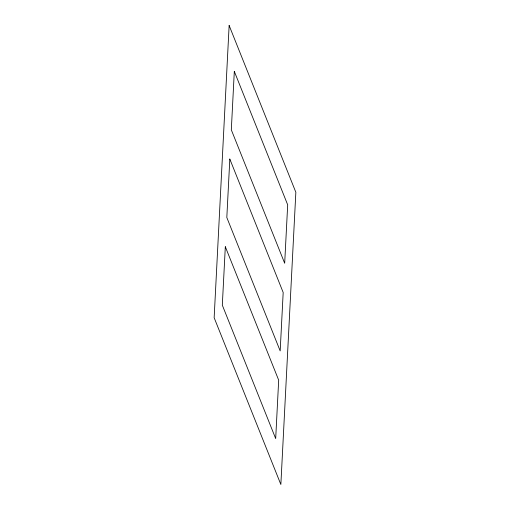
<?xml version="1.0" encoding="UTF-8"?>
<svg xmlns="http://www.w3.org/2000/svg" width="510" height="510" viewBox="0 0 510 510"><rect width="100%" height="100%" fill="white"/><g stroke="black" fill="none" stroke-linecap="round" stroke-linejoin="round"><path stroke-width="0.76" d="M229.143 25.5L214.149 317.724L280.857 484.5L295.851 192.276L229.143 25.5M225.318 246.732L222.315 305.178L275.687 438.6L278.683 380.154L225.318 246.732M229.819 159.069L226.816 217.509L280.181 350.931L283.184 292.491L229.819 159.069M234.313 71.4L231.317 129.846L284.682 263.268L287.685 204.822L234.313 71.4"/></g></svg>
